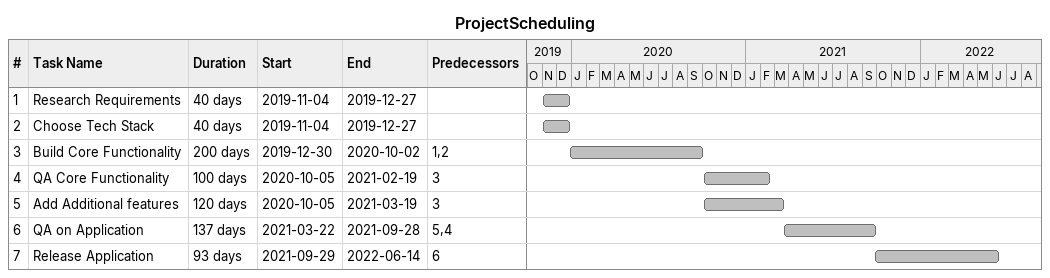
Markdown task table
ProjectScheduling

| ID | Task | Duration | Start | Finish | Predecessors |
|---|---|---|---|---|---|
| 1 | Research Requirements | 40d | 2019-11-04 | 2019-12-27 |  |
| 2 | Choose Tech Stack | 40d | 2019-11-04 | 2019-12-27 |  |
| 3 | Build Core Functionality | 200d | 2019-12-30 | 2020-10-02 | 1, 2 |
| 4 | QA Core Functionality | 100d | 2020-10-05 | 2021-02-19 | 3 |
| 5 | Add Additional features | 120d | 2020-10-05 | 2021-03-19 | 3 |
| 6 | QA on Application | 137d | 2021-03-22 | 2021-09-28 | 5, 4 |
| 7 | Release Application | 93d | 2021-09-29 | 2022-06-14 | 6 |
